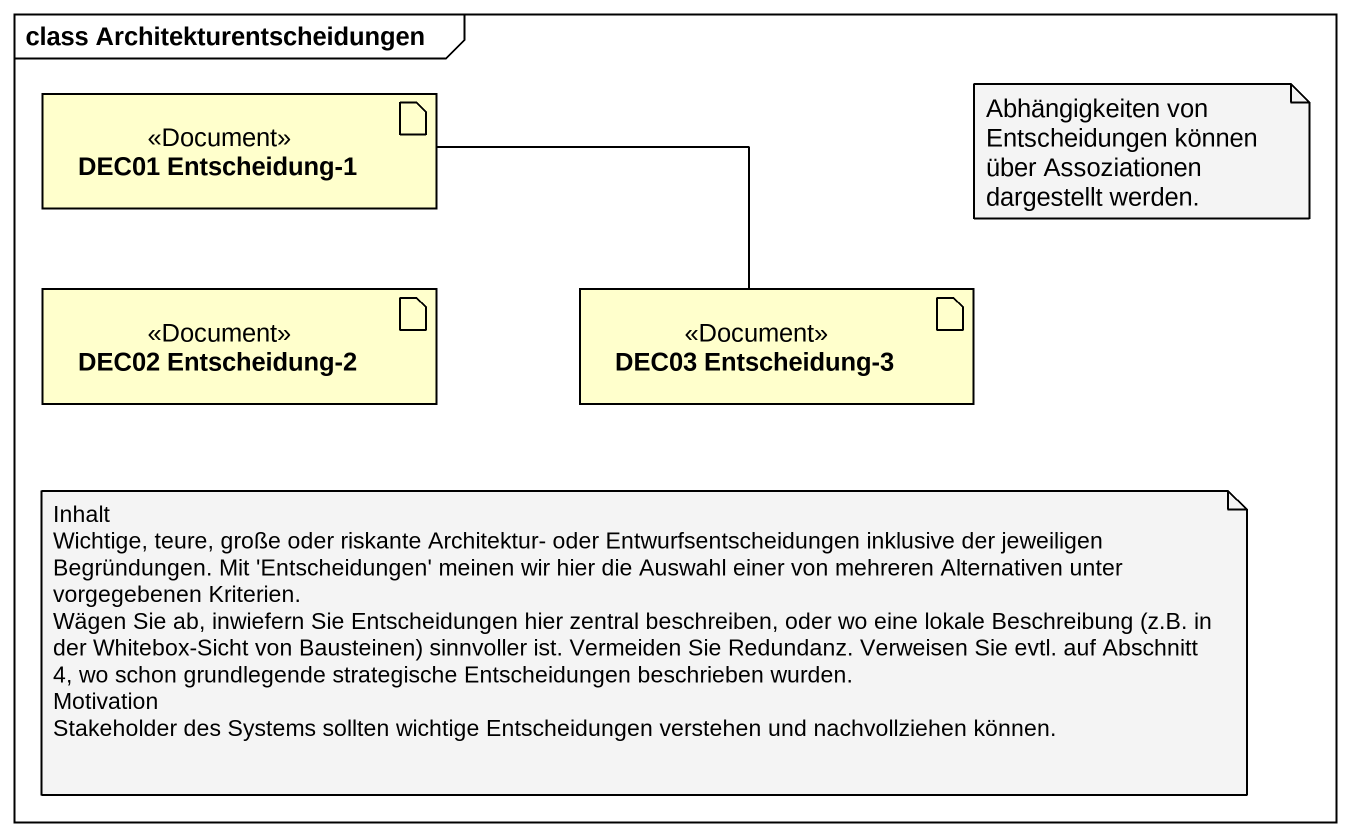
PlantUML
@startuml
mainframe class Architekturentscheidungen
artifact "DEC01 Entscheidung-1" as DEC01_Entscheidung_1 <<Document>>
artifact "DEC02 Entscheidung-2" as DEC02_Entscheidung_2 <<Document>>
artifact "DEC03 Entscheidung-3" as DEC03_Entscheidung_3 <<Document>>
DEC01_Entscheidung_1 -right- DEC03_Entscheidung_3
note as N1
  Abhängigkeiten von Entscheidungen können über Assoziationen dargestellt werden.
end note
note as N2
  Inhalt
  Wichtige, teure, große oder riskante Architektur- oder Entwurfsentscheidungen inklusive der jeweiligen Begründungen. Mit 'Entscheidungen' meinen wir hier die Auswahl einer von mehreren Alternativen unter vorgegebenen Kriterien.
  Wägen Sie ab, inwiefern Sie Entscheidungen hier zentral beschreiben, oder wo eine lokale Beschreibung (z.B. in der Whitebox-Sicht von Bausteinen) sinnvoller ist. Vermeiden Sie Redundanz. Verweisen Sie evtl. auf Abschnitt 4, wo schon grundlegende strategische Entscheidungen beschrieben wurden.
  Motivation
  Stakeholder des Systems sollten wichtige Entscheidungen verstehen und nachvollziehen können.
end note
@enduml
